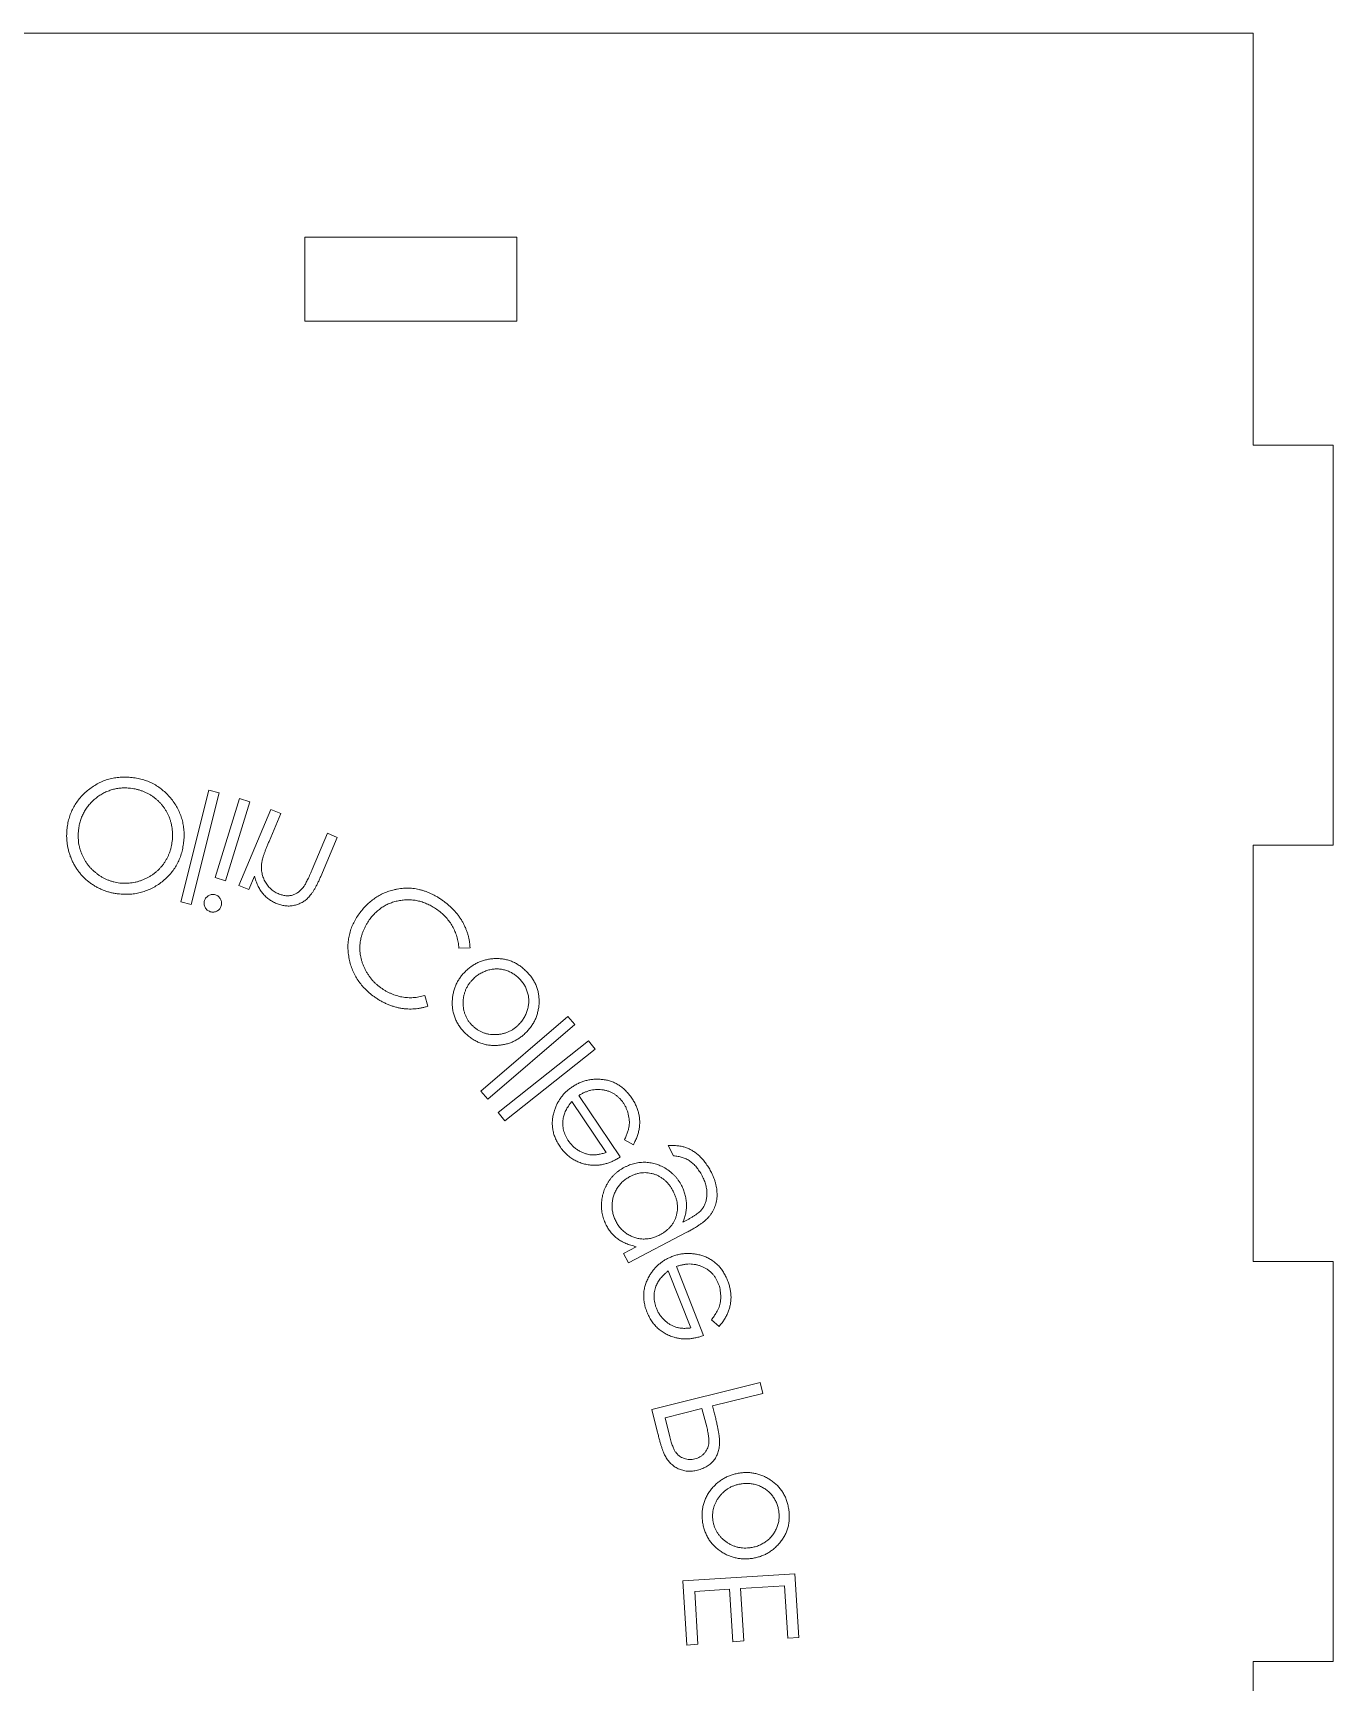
# Model space of a CAD drawing. Header units: inches. Extents: x 0 to 26.9, y 0 to 19.8.
# Drawn here: x 15.772 to 17.365, y 17.668 to 19.69 of the extents above; entities that cross this region are included whole.
import ezdxf

# ---------------------------------------------------------------- set-up
doc = ezdxf.new("R2010")
doc.units = ezdxf.units.IN
doc.header["$MEASUREMENT"] = 0

msp = doc.modelspace()

# ---------------------------------------------------------------- linework, layer by layer
at = {"color": 7, "linetype": 'Continuous', "lineweight": 15}
for p, q in [((14.2772, 19.6896), (17.2672, 19.6896)), ((17.2672, 19.1846), (17.2672, 19.6896)), ((16.3652, 19.4396), (16.1052, 19.4396)), ((16.1052, 19.4396), (16.1052, 19.3366)), ((16.3652, 19.3366), (16.3652, 19.4396)), ((16.1052, 19.3366), (16.3652, 19.3366)), ((17.3652, 19.1846), (17.2672, 19.1846)), ((17.3652, 18.6946), (17.3652, 19.1846)), ((17.2672, 18.6946), (17.3652, 18.6946)), ((17.2672, 18.1846), (17.2672, 18.6946)), ((15.9955, 18.655), (16.008, 18.6511)), ((16.5732, 18.2353), (16.5686, 18.2328)), ((17.3652, 18.1846), (17.2672, 18.1846)), ((17.3652, 17.6946), (17.3652, 18.1846)), ((17.2672, 17.6946), (17.3652, 17.6946)), ((17.2672, 17.1846), (17.2672, 17.6946))]:
    msp.add_line(p, q, dxfattribs=at)
at = {"color": 1, "linetype": 'Continuous', "lineweight": 15}
for p, q in [((15.9878, 18.7619), (15.9532, 18.6252)), ((15.9659, 18.622), (16.0005, 18.7586)), ((16.0005, 18.7586), (15.9878, 18.7619)), ((16.0253, 18.7517), (15.9955, 18.655)), ((16.008, 18.6511), (16.0378, 18.7478)), ((16.0637, 18.7383), (16.0246, 18.6453)), ((16.0378, 18.7478), (16.0253, 18.7517)), ((16.0757, 18.7333), (16.0637, 18.7383)), ((16.0614, 18.6992), (16.0757, 18.7333)), ((16.133, 18.7092), (16.1143, 18.6648)), ((16.1247, 18.6563), (16.1449, 18.7042)), ((16.1449, 18.7042), (16.133, 18.7092)), ((16.0366, 18.6403), (16.0436, 18.6569)), ((16.0246, 18.6453), (16.0366, 18.6403)), ((15.9532, 18.6252), (15.9659, 18.622)), ((16.2941, 18.5686), (16.3077, 18.5689)), ((16.2561, 18.4974), (16.2522, 18.5105)), ((16.4277, 18.4849), (16.321, 18.3933)), ((16.3295, 18.3834), (16.4363, 18.475)), ((16.4363, 18.475), (16.4277, 18.4849)), ((16.4527, 18.4551), (16.3421, 18.3672)), ((16.4609, 18.4449), (16.4527, 18.4551)), ((16.3503, 18.3569), (16.4609, 18.4449)), ((16.321, 18.3933), (16.3295, 18.3834)), ((16.4324, 18.3805), (16.4745, 18.3183)), ((16.4918, 18.3128), (16.441, 18.3879)), ((16.3421, 18.3672), (16.3503, 18.3569)), ((16.497, 18.3336), (16.5079, 18.3277)), ((16.5504, 18.3266), (16.557, 18.314)), ((16.5017, 18.183), (16.5735, 18.2206)), ((16.5113, 18.2028), (16.4956, 18.1946)), ((16.4956, 18.1946), (16.5017, 18.183)), ((16.5507, 18.1732), (16.5783, 18.1033)), ((16.5939, 18.0942), (16.5606, 18.1785)), ((16.6035, 18.1133), (16.6129, 18.1052)), ((16.6634, 18.0364), (16.5305, 18.0033)), ((16.6667, 18.0231), (16.6634, 18.0364)), ((16.6049, 18.0077), (16.6667, 18.0231)), ((16.5305, 18.0033), (16.5371, 17.9768)), ((16.5467, 17.9933), (16.5919, 18.0045)), ((16.5525, 17.9697), (16.5467, 17.9933)), ((16.5919, 18.0045), (16.5978, 17.9821)), ((16.6073, 17.9982), (16.6049, 18.0077)), ((16.7056, 17.8019), (16.5686, 17.7934)), ((16.5686, 17.7934), (16.5735, 17.7148)), ((16.6392, 17.784), (16.693, 17.7874)), ((16.693, 17.7874), (16.697, 17.7231)), ((16.7105, 17.724), (16.7056, 17.8019)), ((16.583, 17.7805), (16.6258, 17.7832)), ((16.587, 17.7157), (16.583, 17.7805)), ((16.6258, 17.7832), (16.6298, 17.7189)), ((16.6433, 17.7198), (16.6392, 17.784)), ((16.5735, 17.7148), (16.587, 17.7157)), ((16.6298, 17.7189), (16.6433, 17.7198)), ((16.697, 17.7231), (16.7105, 17.724))]:
    msp.add_line(p, q, dxfattribs=at)
for points, knots in [([(15.8937, 18.7776), (15.8912, 18.7778), (15.8863, 18.7782), (15.8791, 18.778), (15.872, 18.7772), (15.8652, 18.7757), (15.8586, 18.7734), (15.8523, 18.7706), (15.8462, 18.7669), (15.8403, 18.7627), (15.8349, 18.758), (15.83, 18.7529), (15.8257, 18.7474), (15.8221, 18.7416), (15.8191, 18.7355), (15.8167, 18.729), (15.8149, 18.7221), (15.8143, 18.7174), (15.8139, 18.715)], [0, 0, 0, 0, 0.066102, 0.129866, 0.192529, 0.254009, 0.315165, 0.376601, 0.439404, 0.503686, 0.567914, 0.630199, 0.691145, 0.751705, 0.812033, 0.873157, 0.935789, 1, 1, 1, 1]), ([(15.828, 18.7134), (15.8283, 18.7153), (15.8288, 18.7192), (15.8303, 18.7248), (15.8322, 18.7302), (15.8347, 18.7352), (15.8376, 18.74), (15.8411, 18.7444), (15.845, 18.7486), (15.8494, 18.7524), (15.8541, 18.7558), (15.859, 18.7587), (15.8641, 18.761), (15.8693, 18.7628), (15.8747, 18.7641), (15.8802, 18.7648), (15.8859, 18.7649), (15.8898, 18.7646), (15.8917, 18.7644)], [0, 0, 0, 0, 0.065791, 0.129323, 0.191472, 0.252873, 0.31399, 0.375576, 0.438372, 0.502733, 0.567106, 0.629438, 0.690946, 0.751402, 0.81215, 0.873286, 0.935707, 1, 1, 1, 1]), ([(15.8917, 18.7644), (15.893, 18.7643), (15.8956, 18.7639), (15.8994, 18.7631), (15.9031, 18.7621), (15.9067, 18.7608), (15.9102, 18.7594), (15.9136, 18.7576), (15.9169, 18.7557), (15.9201, 18.7535), (15.9231, 18.7511), (15.9259, 18.7486), (15.9286, 18.7459), (15.931, 18.743), (15.9332, 18.74), (15.9353, 18.7369), (15.9371, 18.7336), (15.9387, 18.7301), (15.94, 18.7266), (15.9412, 18.7229), (15.9421, 18.7192), (15.9427, 18.7154), (15.9431, 18.7116), (15.9433, 18.7077), (15.9432, 18.7037), (15.9429, 18.7011), (15.9428, 18.6997)], [0, 0, 0, 0, 0.042786, 0.085123, 0.126595, 0.168008, 0.209471, 0.250978, 0.292567, 0.334604, 0.376376, 0.417902, 0.458546, 0.499078, 0.539752, 0.580516, 0.621357, 0.662857, 0.704409, 0.745861, 0.787351, 0.828668, 0.870539, 0.913146, 0.956011, 1, 1, 1, 1]), ([(15.9568, 18.6981), (15.957, 18.7006), (15.9575, 18.7054), (15.9573, 18.7126), (15.9564, 18.7196), (15.9549, 18.7263), (15.9527, 18.7329), (15.9497, 18.7392), (15.9462, 18.7453), (15.9419, 18.7511), (15.9372, 18.7566), (15.932, 18.7615), (15.9265, 18.7657), (15.9207, 18.7694), (15.9144, 18.7724), (15.9078, 18.7747), (15.9009, 18.7766), (15.8961, 18.7772), (15.8937, 18.7776)], [0, 0, 0, 0, 0.065264, 0.128305, 0.190124, 0.251198, 0.311948, 0.373268, 0.435833, 0.500063, 0.564415, 0.626839, 0.688158, 0.74888, 0.809797, 0.871579, 0.934872, 1, 1, 1, 1]), ([(15.8139, 18.715), (15.8138, 18.7134), (15.8135, 18.7101), (15.8134, 18.7053), (15.8136, 18.7006), (15.8141, 18.6959), (15.815, 18.6912), (15.8161, 18.6866), (15.8175, 18.6821), (15.8192, 18.6776), (15.8212, 18.6733), (15.8235, 18.6692), (15.826, 18.6652), (15.8287, 18.6615), (15.8317, 18.6579), (15.8349, 18.6546), (15.8384, 18.6515), (15.8421, 18.6485), (15.846, 18.6459), (15.8499, 18.6434), (15.8541, 18.6414), (15.8583, 18.6395), (15.8627, 18.638), (15.8671, 18.6367), (15.8717, 18.6357), (15.8748, 18.6353), (15.8764, 18.6351)], [0, 0, 0, 0, 0.043261, 0.085786, 0.127876, 0.169822, 0.211596, 0.253512, 0.295525, 0.338014, 0.380405, 0.422189, 0.463547, 0.504479, 0.545543, 0.586539, 0.627946, 0.669758, 0.711384, 0.752864, 0.793759, 0.834603, 0.875492, 0.916407, 0.958013, 1, 1, 1, 1]), ([(15.8785, 18.6483), (15.8773, 18.6485), (15.8748, 18.6488), (15.8712, 18.6496), (15.8676, 18.6507), (15.8641, 18.6519), (15.8607, 18.6534), (15.8573, 18.6551), (15.8541, 18.6571), (15.8509, 18.6594), (15.8479, 18.6618), (15.845, 18.6643), (15.8424, 18.667), (15.84, 18.6699), (15.8377, 18.6729), (15.8357, 18.6761), (15.8339, 18.6794), (15.8323, 18.6829), (15.8309, 18.6865), (15.8297, 18.6901), (15.8288, 18.6938), (15.8281, 18.6976), (15.8277, 18.7014), (15.8276, 18.7054), (15.8277, 18.7093), (15.8279, 18.712), (15.828, 18.7134)], [0, 0, 0, 0, 0.041133, 0.081834, 0.122302, 0.162985, 0.203542, 0.244634, 0.286293, 0.328615, 0.371088, 0.41293, 0.454155, 0.495275, 0.536114, 0.577256, 0.618463, 0.660133, 0.702023, 0.743643, 0.785436, 0.827317, 0.869358, 0.912138, 0.955534, 1, 1, 1, 1]), ([(15.8764, 18.6351), (15.8789, 18.6349), (15.8839, 18.6344), (15.8913, 18.6346), (15.8984, 18.6354), (15.9053, 18.6369), (15.9119, 18.6391), (15.9184, 18.642), (15.9245, 18.6456), (15.9304, 18.6498), (15.9358, 18.6545), (15.9407, 18.6596), (15.945, 18.6651), (15.9486, 18.671), (15.9516, 18.6772), (15.954, 18.6839), (15.9558, 18.6909), (15.9565, 18.6957), (15.9568, 18.6981)], [0, 0, 0, 0, 0.066621, 0.131023, 0.193647, 0.255153, 0.316302, 0.377689, 0.43986, 0.503302, 0.566872, 0.628519, 0.689382, 0.749701, 0.810299, 0.871788, 0.934982, 1, 1, 1, 1]), ([(15.9428, 18.6997), (15.9426, 18.6984), (15.9423, 18.6958), (15.9415, 18.6919), (15.9405, 18.6882), (15.9392, 18.6846), (15.9377, 18.6811), (15.9361, 18.6777), (15.9341, 18.6745), (15.932, 18.6713), (15.9296, 18.6684), (15.9272, 18.6656), (15.9245, 18.663), (15.9216, 18.6606), (15.9186, 18.6584), (15.9154, 18.6564), (15.912, 18.6545), (15.9084, 18.6528), (15.9048, 18.6514), (15.9011, 18.6502), (15.8974, 18.6492), (15.8937, 18.6486), (15.8899, 18.6481), (15.8861, 18.6479), (15.8823, 18.648), (15.8798, 18.6482), (15.8785, 18.6483)], [0, 0, 0, 0, 0.043856, 0.086668, 0.128906, 0.170748, 0.212078, 0.253019, 0.294198, 0.335339, 0.376459, 0.417213, 0.457928, 0.49862, 0.539651, 0.581214, 0.623068, 0.666002, 0.708895, 0.751336, 0.792992, 0.834312, 0.875594, 0.916709, 0.958267, 1, 1, 1, 1]), ([(16.0525, 18.6731), (16.0526, 18.6738), (16.0528, 18.6754), (16.0535, 18.6778), (16.0543, 18.6805), (16.0553, 18.6836), (16.0565, 18.687), (16.058, 18.6908), (16.0596, 18.6949), (16.0608, 18.6977), (16.0614, 18.6992)], [0, 0, 0, 0, 0.076915, 0.167209, 0.27075, 0.389393, 0.520998, 0.666546, 0.825595, 1, 1, 1, 1]), ([(16.0436, 18.6569), (16.0442, 18.6549), (16.0453, 18.651), (16.0475, 18.6454), (16.0502, 18.6404), (16.0534, 18.6359), (16.057, 18.6319), (16.0611, 18.6285), (16.0655, 18.6255), (16.0688, 18.624), (16.0705, 18.6232)], [0, 0, 0, 0, 0.140639, 0.273097, 0.399953, 0.521779, 0.640843, 0.759117, 0.877744, 1, 1, 1, 1]), ([(16.0727, 18.6353), (16.0718, 18.6357), (16.0701, 18.6364), (16.0676, 18.6379), (16.0653, 18.6395), (16.0632, 18.6414), (16.0612, 18.6434), (16.0594, 18.6456), (16.0577, 18.648), (16.0562, 18.6506), (16.055, 18.6533), (16.0539, 18.656), (16.0531, 18.6588), (16.0525, 18.6616), (16.0521, 18.6645), (16.052, 18.6673), (16.0521, 18.6702), (16.0523, 18.6722), (16.0525, 18.6731)], [0, 0, 0, 0, 0.063142, 0.124609, 0.185901, 0.246481, 0.307423, 0.369194, 0.431768, 0.49654, 0.561727, 0.625426, 0.6877, 0.749699, 0.811594, 0.873811, 0.936357, 1, 1, 1, 1]), ([(16.1143, 18.6648), (16.1138, 18.6635), (16.1127, 18.6611), (16.1112, 18.6576), (16.1098, 18.6545), (16.1084, 18.6517), (16.1072, 18.6493), (16.106, 18.6472), (16.105, 18.6454), (16.1043, 18.6444), (16.1039, 18.644)], [0, 0, 0, 0, 0.179231, 0.342196, 0.489356, 0.622539, 0.739607, 0.840999, 0.92763, 1, 1, 1, 1]), ([(16.0705, 18.6232), (16.0722, 18.6226), (16.0756, 18.6213), (16.0808, 18.6203), (16.0861, 18.62), (16.0912, 18.6206), (16.0962, 18.6219), (16.1009, 18.6239), (16.1053, 18.6266), (16.1086, 18.6294), (16.1111, 18.6321), (16.1131, 18.6345), (16.115, 18.6373), (16.1169, 18.6404), (16.1189, 18.6439), (16.1209, 18.6477), (16.1228, 18.6519), (16.1241, 18.6548), (16.1247, 18.6563)], [0, 0, 0, 0, 0.07603, 0.149198, 0.220666, 0.292344, 0.363359, 0.433365, 0.50328, 0.57514, 0.61367, 0.655891, 0.702091, 0.753034, 0.80791, 0.867336, 0.931268, 1, 1, 1, 1]), ([(16.1039, 18.644), (16.1034, 18.6433), (16.1025, 18.642), (16.1009, 18.6402), (16.0992, 18.6386), (16.0975, 18.6372), (16.0957, 18.6359), (16.0939, 18.6349), (16.092, 18.6341), (16.0901, 18.6334), (16.0881, 18.633), (16.086, 18.6327), (16.0839, 18.6326), (16.0818, 18.6328), (16.0796, 18.6331), (16.0773, 18.6337), (16.075, 18.6343), (16.0735, 18.6349), (16.0727, 18.6353)], [0, 0, 0, 0, 0.070655, 0.138414, 0.202904, 0.265301, 0.325852, 0.384662, 0.442682, 0.499673, 0.557244, 0.614899, 0.673751, 0.734276, 0.79629, 0.861603, 0.929072, 1, 1, 1, 1]), ([(16.2147, 18.6401), (16.2126, 18.6396), (16.2084, 18.6384), (16.2022, 18.6361), (16.1964, 18.6332), (16.1909, 18.6297), (16.1857, 18.6257), (16.1807, 18.6212), (16.1761, 18.6162), (16.1733, 18.6125), (16.1718, 18.6106)], [0, 0, 0, 0, 0.124564, 0.247079, 0.369111, 0.490735, 0.614056, 0.738948, 0.867537, 1, 1, 1, 1]), ([(16.275, 18.6263), (16.2738, 18.6272), (16.2714, 18.6289), (16.2677, 18.6312), (16.264, 18.6333), (16.2603, 18.6351), (16.2566, 18.6368), (16.2529, 18.6382), (16.2491, 18.6394), (16.2453, 18.6404), (16.2416, 18.6412), (16.2378, 18.6417), (16.2339, 18.642), (16.2301, 18.6421), (16.2263, 18.6419), (16.2224, 18.6415), (16.2186, 18.641), (16.216, 18.6404), (16.2147, 18.6401)], [0, 0, 0, 0, 0.06969, 0.13747, 0.203809, 0.269148, 0.332727, 0.395038, 0.456529, 0.517368, 0.577513, 0.63757, 0.697158, 0.756846, 0.816692, 0.877342, 0.938248, 1, 1, 1, 1]), ([(15.9824, 18.6267), (15.9822, 18.626), (15.9818, 18.6246), (15.9818, 18.6225), (15.9823, 18.6204), (15.9831, 18.6184), (15.9842, 18.6166), (15.9857, 18.6151), (15.9874, 18.614), (15.9887, 18.6135), (15.9894, 18.6132)], [0, 0, 0, 0, 0.1277978, 0.2504944, 0.3744643, 0.5035267, 0.6313244, 0.7534289, 0.874684, 1, 1, 1, 1]), ([(15.9957, 18.6338), (15.995, 18.634), (15.9937, 18.6343), (15.9916, 18.6343), (15.9895, 18.6339), (15.9876, 18.633), (15.9858, 18.6319), (15.9843, 18.6304), (15.9831, 18.6287), (15.9826, 18.6274), (15.9824, 18.6267)], [0, 0, 0, 0, 0.1262243, 0.2471888, 0.3705699, 0.4993225, 0.627696, 0.7503504, 0.8737864, 1, 1, 1, 1]), ([(15.9894, 18.6132), (15.9901, 18.6131), (15.9915, 18.6127), (15.9936, 18.6127), (15.9957, 18.6131), (15.9976, 18.6139), (15.9995, 18.6151), (16.001, 18.6166), (16.0021, 18.6184), (16.0026, 18.6197), (16.0029, 18.6204)], [0, 0, 0, 0, 0.127135, 0.249195, 0.371364, 0.499757, 0.628399, 0.751153, 0.873409, 1, 1, 1, 1]), ([(16.0029, 18.6204), (16.003, 18.6211), (16.0034, 18.6224), (16.0034, 18.6245), (16.003, 18.6266), (16.0021, 18.6285), (16.0009, 18.6303), (15.9995, 18.6319), (15.9977, 18.6331), (15.9964, 18.6335), (15.9957, 18.6338)], [0, 0, 0, 0, 0.126178, 0.247859, 0.370581, 0.497268, 0.626468, 0.750071, 0.872859, 1, 1, 1, 1]), ([(16.1843, 18.6031), (16.1856, 18.6047), (16.188, 18.608), (16.1922, 18.6123), (16.1966, 18.6161), (16.2013, 18.6194), (16.2063, 18.6221), (16.2115, 18.6243), (16.2171, 18.626), (16.2229, 18.6271), (16.2288, 18.6278), (16.2347, 18.6278), (16.2405, 18.6272), (16.2462, 18.626), (16.2518, 18.6242), (16.2574, 18.6218), (16.2629, 18.6189), (16.2663, 18.6165), (16.2681, 18.6152)], [0, 0, 0, 0, 0.065282, 0.128041, 0.189247, 0.249423, 0.309319, 0.369583, 0.430558, 0.49318, 0.556229, 0.618025, 0.67912, 0.740549, 0.802801, 0.866237, 0.931853, 1, 1, 1, 1]), ([(16.3077, 18.5689), (16.3077, 18.5703), (16.3075, 18.573), (16.3069, 18.5771), (16.3062, 18.5812), (16.3052, 18.5851), (16.3039, 18.589), (16.3024, 18.5929), (16.3007, 18.5967), (16.2988, 18.6004), (16.2966, 18.604), (16.2942, 18.6076), (16.2915, 18.611), (16.2887, 18.6143), (16.2856, 18.6175), (16.2823, 18.6206), (16.2788, 18.6235), (16.2763, 18.6254), (16.275, 18.6263)], [0, 0, 0, 0, 0.060723, 0.120658, 0.180469, 0.240302, 0.299971, 0.360109, 0.420885, 0.482592, 0.544513, 0.606925, 0.67017, 0.733808, 0.798185, 0.86421, 0.931562, 1, 1, 1, 1]), ([(16.1718, 18.6106), (16.1704, 18.6086), (16.1677, 18.6046), (16.1643, 18.5982), (16.1617, 18.5917), (16.1597, 18.585), (16.1585, 18.5782), (16.158, 18.5712), (16.1583, 18.5641), (16.1592, 18.5569), (16.1608, 18.5499), (16.163, 18.543), (16.1659, 18.5365), (16.1695, 18.5304), (16.1737, 18.5245), (16.1786, 18.519), (16.1841, 18.5138), (16.1882, 18.5107), (16.1903, 18.5091)], [0, 0, 0, 0, 0.0644979, 0.1265443, 0.1874052, 0.2473752, 0.3071157, 0.3676093, 0.4288842, 0.4921555, 0.5555008, 0.61758, 0.6792321, 0.7406713, 0.8029847, 0.8665594, 0.9321924, 1, 1, 1, 1]), ([(16.1984, 18.5201), (16.1973, 18.5209), (16.1951, 18.5225), (16.1921, 18.5251), (16.1892, 18.5279), (16.1866, 18.5309), (16.1842, 18.534), (16.182, 18.5373), (16.18, 18.5407), (16.1782, 18.5443), (16.1766, 18.5479), (16.1754, 18.5516), (16.1743, 18.5553), (16.1735, 18.5591), (16.173, 18.5628), (16.1727, 18.5666), (16.1727, 18.5704), (16.173, 18.5742), (16.1735, 18.578), (16.1743, 18.5818), (16.1753, 18.5855), (16.1766, 18.5892), (16.1782, 18.5927), (16.1799, 18.5963), (16.182, 18.5997), (16.1836, 18.602), (16.1843, 18.6031)], [0, 0, 0, 0, 0.043339, 0.086256, 0.12842, 0.170534, 0.21234, 0.254097, 0.296437, 0.338888, 0.381328, 0.423039, 0.463903, 0.504414, 0.544739, 0.585058, 0.625646, 0.666225, 0.707076, 0.74788, 0.788528, 0.82977, 0.871162, 0.913322, 0.956234, 1, 1, 1, 1]), ([(16.2681, 18.6152), (16.27, 18.6138), (16.2737, 18.611), (16.2786, 18.6061), (16.2828, 18.6008), (16.2865, 18.5952), (16.2894, 18.5891), (16.2917, 18.5826), (16.2933, 18.5758), (16.2938, 18.571), (16.2941, 18.5686)], [0, 0, 0, 0, 0.12872, 0.253063, 0.374921, 0.4956, 0.61711, 0.740653, 0.867693, 1, 1, 1, 1]), ([(16.3765, 18.5403), (16.3751, 18.5417), (16.3724, 18.5442), (16.368, 18.5475), (16.3634, 18.5503), (16.3587, 18.5525), (16.3538, 18.5541), (16.3487, 18.5552), (16.3435, 18.5558), (16.3382, 18.5558), (16.333, 18.5554), (16.3279, 18.5545), (16.323, 18.5531), (16.3183, 18.5514), (16.3138, 18.5491), (16.3095, 18.5464), (16.3054, 18.5433), (16.303, 18.5409), (16.3017, 18.5397)], [0, 0, 0, 0, 0.068381, 0.133988, 0.197631, 0.259805, 0.321366, 0.383265, 0.445667, 0.509561, 0.573256, 0.635288, 0.696139, 0.75592, 0.815873, 0.876156, 0.937191, 1, 1, 1, 1]), ([(16.3017, 18.5397), (16.3005, 18.5385), (16.2982, 18.536), (16.2951, 18.5319), (16.2925, 18.5277), (16.2903, 18.5233), (16.2886, 18.5187), (16.2873, 18.5139), (16.2863, 18.509), (16.2861, 18.5056), (16.286, 18.5039)], [0, 0, 0, 0, 0.129311, 0.255555, 0.379335, 0.501179, 0.623744, 0.74662, 0.871736, 1, 1, 1, 1]), ([(16.3114, 18.5306), (16.3127, 18.5318), (16.3153, 18.5343), (16.3197, 18.5373), (16.3244, 18.5397), (16.3295, 18.5415), (16.3347, 18.5427), (16.3399, 18.5432), (16.345, 18.5429), (16.3501, 18.5419), (16.3549, 18.5403), (16.3596, 18.538), (16.3639, 18.5351), (16.3665, 18.5327), (16.3678, 18.5315)], [0, 0, 0, 0, 0.086184, 0.170435, 0.254656, 0.33989, 0.424604, 0.506922, 0.588333, 0.66995, 0.751863, 0.83314, 0.915459, 1, 1, 1, 1]), ([(16.3768, 18.4656), (16.378, 18.4669), (16.3804, 18.4694), (16.3834, 18.4735), (16.386, 18.4778), (16.3883, 18.4823), (16.39, 18.4871), (16.3912, 18.492), (16.3921, 18.4971), (16.3925, 18.5024), (16.3923, 18.5077), (16.3917, 18.5129), (16.3905, 18.5179), (16.3888, 18.5228), (16.3865, 18.5275), (16.3837, 18.532), (16.3804, 18.5363), (16.3778, 18.539), (16.3765, 18.5403)], [0, 0, 0, 0, 0.062847, 0.124033, 0.18435, 0.244229, 0.304119, 0.364984, 0.427263, 0.491142, 0.555105, 0.617762, 0.679518, 0.741142, 0.803268, 0.866583, 0.931938, 1, 1, 1, 1]), ([(16.2522, 18.5105), (16.251, 18.5102), (16.2487, 18.5095), (16.2452, 18.5088), (16.2417, 18.5082), (16.2382, 18.5079), (16.2347, 18.5078), (16.2312, 18.5079), (16.2278, 18.5082), (16.2243, 18.5087), (16.2209, 18.5094), (16.2175, 18.5104), (16.2142, 18.5115), (16.2109, 18.5128), (16.2077, 18.5143), (16.2045, 18.516), (16.2014, 18.5179), (16.1994, 18.5193), (16.1984, 18.5201)], [0, 0, 0, 0, 0.064308, 0.12789, 0.190089, 0.252016, 0.313269, 0.374342, 0.435768, 0.49688, 0.558347, 0.619713, 0.68118, 0.743631, 0.806228, 0.869865, 0.934058, 1, 1, 1, 1]), ([(16.3107, 18.4736), (16.3097, 18.4745), (16.3079, 18.4764), (16.3056, 18.4796), (16.3036, 18.4828), (16.302, 18.4863), (16.3007, 18.4899), (16.2998, 18.4937), (16.2993, 18.4976), (16.2992, 18.5017), (16.2994, 18.5058), (16.3, 18.5098), (16.301, 18.5136), (16.3023, 18.5173), (16.304, 18.5209), (16.3061, 18.5243), (16.3085, 18.5275), (16.3104, 18.5295), (16.3114, 18.5306)], [0, 0, 0, 0, 0.062971, 0.124072, 0.184614, 0.244305, 0.30439, 0.365508, 0.427782, 0.492728, 0.557807, 0.620997, 0.68326, 0.745181, 0.807157, 0.870027, 0.93401, 1, 1, 1, 1]), ([(16.3678, 18.5315), (16.369, 18.5302), (16.3714, 18.5277), (16.3744, 18.5234), (16.3767, 18.5188), (16.3784, 18.5139), (16.3795, 18.5089), (16.3798, 18.5038), (16.3794, 18.4986), (16.3783, 18.4934), (16.3766, 18.4883), (16.3742, 18.4835), (16.3712, 18.4791), (16.3688, 18.4764), (16.3676, 18.4751)], [0, 0, 0, 0, 0.084377, 0.166365, 0.247891, 0.329842, 0.41168, 0.492598, 0.575036, 0.659746, 0.745195, 0.829277, 0.91384, 1, 1, 1, 1]), ([(16.1903, 18.5091), (16.1916, 18.5082), (16.1941, 18.5064), (16.1981, 18.504), (16.2021, 18.5018), (16.2062, 18.4999), (16.2103, 18.4983), (16.2145, 18.4969), (16.2187, 18.4958), (16.2229, 18.4949), (16.2272, 18.4943), (16.2314, 18.494), (16.2356, 18.4939), (16.2398, 18.4941), (16.2439, 18.4945), (16.248, 18.4952), (16.2521, 18.4961), (16.2548, 18.497), (16.2561, 18.4974)], [0, 0, 0, 0, 0.068267, 0.135296, 0.200716, 0.265287, 0.329216, 0.392163, 0.454359, 0.516584, 0.578176, 0.639359, 0.699616, 0.759422, 0.819217, 0.879055, 0.939243, 1, 1, 1, 1]), ([(16.286, 18.5039), (16.286, 18.502), (16.2859, 18.4983), (16.2865, 18.4929), (16.2876, 18.4876), (16.2894, 18.4826), (16.2916, 18.4777), (16.2944, 18.4731), (16.2978, 18.4686), (16.3004, 18.4659), (16.3017, 18.4645)], [0, 0, 0, 0, 0.128687, 0.253413, 0.375636, 0.496321, 0.618331, 0.741878, 0.868672, 1, 1, 1, 1]), ([(16.3676, 18.4751), (16.3666, 18.4741), (16.3646, 18.4722), (16.3614, 18.4697), (16.358, 18.4676), (16.3545, 18.4659), (16.3508, 18.4645), (16.347, 18.4635), (16.343, 18.4628), (16.3389, 18.4626), (16.3348, 18.4627), (16.3309, 18.4631), (16.3271, 18.4639), (16.3235, 18.4651), (16.32, 18.4667), (16.3167, 18.4686), (16.3135, 18.4709), (16.3116, 18.4727), (16.3107, 18.4736)], [0, 0, 0, 0, 0.066413, 0.130284, 0.19291, 0.255165, 0.316853, 0.379388, 0.442877, 0.507954, 0.573012, 0.635516, 0.69647, 0.756488, 0.816212, 0.876293, 0.937635, 1, 1, 1, 1]), ([(16.3017, 18.4645), (16.3031, 18.4632), (16.3059, 18.4607), (16.3103, 18.4574), (16.315, 18.4546), (16.3199, 18.4524), (16.3249, 18.4508), (16.3302, 18.4497), (16.3356, 18.4492), (16.3393, 18.4493), (16.3412, 18.4494)], [0, 0, 0, 0, 0.13127, 0.257777, 0.381348, 0.503137, 0.624071, 0.746656, 0.871464, 1, 1, 1, 1]), ([(16.3412, 18.4494), (16.3429, 18.4495), (16.3463, 18.4498), (16.3512, 18.4508), (16.356, 18.4521), (16.3605, 18.454), (16.3649, 18.4562), (16.3691, 18.4589), (16.3731, 18.462), (16.3756, 18.4644), (16.3768, 18.4656)], [0, 0, 0, 0, 0.12784, 0.252908, 0.375665, 0.498148, 0.620075, 0.744063, 0.870328, 1, 1, 1, 1]), ([(16.4329, 18.3985), (16.4316, 18.3976), (16.429, 18.3958), (16.4255, 18.3928), (16.4223, 18.3895), (16.4194, 18.386), (16.4169, 18.3822), (16.4146, 18.3783), (16.4126, 18.3741), (16.4116, 18.3711), (16.4111, 18.3696)], [0, 0, 0, 0, 0.128441, 0.254042, 0.377262, 0.500654, 0.62347, 0.746643, 0.871887, 1, 1, 1, 1]), ([(16.506, 18.3847), (16.5048, 18.3863), (16.5025, 18.3895), (16.4987, 18.3937), (16.4947, 18.3975), (16.4904, 18.4006), (16.4859, 18.4032), (16.4811, 18.4053), (16.4761, 18.4067), (16.471, 18.4076), (16.4658, 18.408), (16.4606, 18.408), (16.4557, 18.4075), (16.4508, 18.4066), (16.4461, 18.4052), (16.4415, 18.4034), (16.4371, 18.4013), (16.4343, 18.3995), (16.4329, 18.3985)], [0, 0, 0, 0, 0.07208, 0.140613, 0.206224, 0.269941, 0.332237, 0.393955, 0.45594, 0.519371, 0.582315, 0.643604, 0.703687, 0.762581, 0.821434, 0.880101, 0.939298, 1, 1, 1, 1]), ([(16.441, 18.3879), (16.4422, 18.3887), (16.4446, 18.3902), (16.4484, 18.392), (16.4521, 18.3934), (16.4559, 18.3945), (16.4597, 18.3951), (16.4635, 18.3954), (16.4673, 18.3953), (16.4712, 18.3949), (16.4749, 18.3941), (16.4785, 18.3929), (16.4818, 18.3914), (16.485, 18.3896), (16.488, 18.3874), (16.4907, 18.3849), (16.4933, 18.3821), (16.4948, 18.38), (16.4955, 18.3789)], [0, 0, 0, 0, 0.0699729, 0.1371977, 0.2018636, 0.2657459, 0.3279008, 0.3898034, 0.4514591, 0.514478, 0.5771473, 0.6377262, 0.6968976, 0.7561299, 0.8153419, 0.8751625, 0.9364658, 1, 1, 1, 1]), ([(16.4217, 18.3591), (16.4219, 18.36), (16.4222, 18.3617), (16.4229, 18.3644), (16.4238, 18.367), (16.4251, 18.3697), (16.4265, 18.3724), (16.4283, 18.3751), (16.4302, 18.3779), (16.4316, 18.3796), (16.4324, 18.3805)], [0, 0, 0, 0, 0.109085, 0.221257, 0.337368, 0.458074, 0.584066, 0.717039, 0.854987, 1, 1, 1, 1]), ([(16.4955, 18.3789), (16.4962, 18.3778), (16.4976, 18.3757), (16.4993, 18.3723), (16.5007, 18.3687), (16.5017, 18.365), (16.5025, 18.3613), (16.503, 18.3577), (16.503, 18.3542), (16.5028, 18.3507), (16.5021, 18.347), (16.5008, 18.3429), (16.4992, 18.3383), (16.4977, 18.3352), (16.497, 18.3336)], [0, 0, 0, 0, 0.079944, 0.15922, 0.239198, 0.319735, 0.399244, 0.474877, 0.548267, 0.619597, 0.696065, 0.784165, 0.885722, 1, 1, 1, 1]), ([(16.5079, 18.3277), (16.5088, 18.3294), (16.5105, 18.3327), (16.5125, 18.3378), (16.5141, 18.3427), (16.5151, 18.3475), (16.5156, 18.3523), (16.5157, 18.357), (16.5153, 18.3616), (16.5144, 18.3663), (16.5131, 18.3709), (16.5112, 18.3755), (16.5089, 18.3802), (16.507, 18.3832), (16.506, 18.3847)], [0, 0, 0, 0, 0.095505, 0.185624, 0.27053, 0.351379, 0.429861, 0.507764, 0.585095, 0.663018, 0.742258, 0.824441, 0.910335, 1, 1, 1, 1]), ([(16.4111, 18.3696), (16.4106, 18.3677), (16.4095, 18.364), (16.4086, 18.3583), (16.4084, 18.3527), (16.4089, 18.3471), (16.4101, 18.3417), (16.4119, 18.3363), (16.4144, 18.3309), (16.4166, 18.3276), (16.4177, 18.3259)], [0, 0, 0, 0, 0.128907, 0.253497, 0.374931, 0.495562, 0.616358, 0.7399, 0.866997, 1, 1, 1, 1]), ([(16.4281, 18.3327), (16.4275, 18.3337), (16.4262, 18.3357), (16.4245, 18.3389), (16.4233, 18.3421), (16.4223, 18.3454), (16.4216, 18.3487), (16.4214, 18.3521), (16.4213, 18.3556), (16.4216, 18.3579), (16.4217, 18.3591)], [0, 0, 0, 0, 0.130493, 0.258377, 0.382526, 0.504713, 0.627381, 0.749772, 0.873874, 1, 1, 1, 1]), ([(16.4177, 18.3259), (16.4189, 18.3241), (16.4213, 18.3208), (16.4255, 18.3164), (16.4299, 18.3125), (16.4347, 18.3093), (16.4398, 18.3067), (16.4452, 18.3047), (16.451, 18.3033), (16.4549, 18.3029), (16.457, 18.3027)], [0, 0, 0, 0, 0.133296, 0.26041, 0.38386, 0.504939, 0.625068, 0.746487, 0.870927, 1, 1, 1, 1]), ([(16.4745, 18.3183), (16.4729, 18.3178), (16.4697, 18.3167), (16.4651, 18.3157), (16.4607, 18.3152), (16.4565, 18.3152), (16.4525, 18.3158), (16.4486, 18.3169), (16.4446, 18.3185), (16.4408, 18.3205), (16.4371, 18.323), (16.4338, 18.3259), (16.4307, 18.3291), (16.429, 18.3314), (16.4281, 18.3327)], [0, 0, 0, 0, 0.097116, 0.187195, 0.27039, 0.348502, 0.423968, 0.501483, 0.581103, 0.664344, 0.74849, 0.831976, 0.915646, 1, 1, 1, 1]), ([(16.6029, 18.2948), (16.6019, 18.2967), (16.5999, 18.3003), (16.5964, 18.3053), (16.5928, 18.3099), (16.5888, 18.3139), (16.5848, 18.3174), (16.5806, 18.3203), (16.5764, 18.3226), (16.5721, 18.3244), (16.5674, 18.3257), (16.5622, 18.3264), (16.5565, 18.3268), (16.5525, 18.3266), (16.5504, 18.3266)], [0, 0, 0, 0, 0.097336, 0.189803, 0.278779, 0.364462, 0.446087, 0.52269, 0.595854, 0.665701, 0.737586, 0.816832, 0.904102, 1, 1, 1, 1]), ([(16.557, 18.314), (16.5589, 18.3139), (16.5625, 18.3136), (16.5678, 18.3123), (16.5727, 18.3104), (16.5765, 18.3082), (16.5793, 18.3061), (16.5813, 18.3044), (16.5833, 18.3024), (16.5852, 18.3003), (16.587, 18.298), (16.5887, 18.2954), (16.5904, 18.2927), (16.5915, 18.2908), (16.592, 18.2898)], [0, 0, 0, 0, 0.12594, 0.245646, 0.361985, 0.476874, 0.535393, 0.595431, 0.656669, 0.720585, 0.786403, 0.854788, 0.925931, 1, 1, 1, 1]), ([(16.457, 18.3027), (16.4584, 18.3026), (16.4614, 18.3025), (16.4658, 18.3028), (16.4701, 18.3034), (16.4745, 18.3045), (16.4789, 18.306), (16.4832, 18.3078), (16.4876, 18.3101), (16.4904, 18.3119), (16.4918, 18.3128)], [0, 0, 0, 0, 0.118687, 0.23769, 0.357265, 0.478361, 0.602373, 0.730246, 0.862201, 1, 1, 1, 1]), ([(16.497, 18.3001), (16.4959, 18.2995), (16.4939, 18.2984), (16.491, 18.2965), (16.4883, 18.2945), (16.4857, 18.2923), (16.4832, 18.2899), (16.481, 18.2873), (16.4788, 18.2846), (16.4769, 18.2817), (16.4751, 18.2787), (16.4736, 18.2756), (16.4722, 18.2725), (16.4711, 18.2692), (16.4702, 18.2659), (16.4695, 18.2625), (16.469, 18.2591), (16.4688, 18.2556), (16.4687, 18.252), (16.4689, 18.2486), (16.4693, 18.2452), (16.47, 18.2418), (16.4708, 18.2385), (16.4719, 18.2353), (16.4731, 18.2322), (16.4741, 18.2302), (16.4746, 18.2291)], [0, 0, 0, 0, 0.042307, 0.08414, 0.125786, 0.166888, 0.208056, 0.249472, 0.291318, 0.333434, 0.375656, 0.417537, 0.458834, 0.500432, 0.541982, 0.583457, 0.625911, 0.668617, 0.711447, 0.753368, 0.79481, 0.835937, 0.876907, 0.917752, 0.958542, 1, 1, 1, 1]), ([(16.5669, 18.2778), (16.5663, 18.2788), (16.5652, 18.2809), (16.5633, 18.2837), (16.5613, 18.2865), (16.559, 18.2891), (16.5566, 18.2915), (16.5541, 18.2938), (16.5513, 18.296), (16.5485, 18.298), (16.5455, 18.2998), (16.5424, 18.3013), (16.5393, 18.3027), (16.5362, 18.3039), (16.533, 18.3048), (16.5297, 18.3055), (16.5264, 18.3059), (16.523, 18.3062), (16.5197, 18.3062), (16.5163, 18.306), (16.513, 18.3056), (16.5097, 18.3049), (16.5065, 18.304), (16.5033, 18.3029), (16.5001, 18.3016), (16.498, 18.3006), (16.497, 18.3001)], [0, 0, 0, 0, 0.0424776, 0.0847815, 0.1264664, 0.1683577, 0.2099878, 0.2519118, 0.2945653, 0.337491, 0.3805019, 0.4224259, 0.464056, 0.5049663, 0.5460105, 0.586753, 0.6277177, 0.6689327, 0.7099978, 0.7509081, 0.7918338, 0.8327092, 0.8737353, 0.9150389, 0.9573211, 1, 1, 1, 1]), ([(16.5037, 18.2887), (16.5049, 18.2893), (16.5073, 18.2905), (16.511, 18.2919), (16.5148, 18.2928), (16.5185, 18.2934), (16.5222, 18.2936), (16.5259, 18.2933), (16.5297, 18.2927), (16.5334, 18.2917), (16.537, 18.2903), (16.5404, 18.2886), (16.5436, 18.2864), (16.5467, 18.2841), (16.5494, 18.2813), (16.5521, 18.2782), (16.5545, 18.2747), (16.5558, 18.2722), (16.5565, 18.2709)], [0, 0, 0, 0, 0.06524, 0.128537, 0.189847, 0.249783, 0.309266, 0.368672, 0.428677, 0.490357, 0.552214, 0.613682, 0.6746, 0.736062, 0.798814, 0.863251, 0.93013, 1, 1, 1, 1]), ([(16.5995, 18.2384), (16.6003, 18.2393), (16.6019, 18.2411), (16.604, 18.2441), (16.6058, 18.2472), (16.6073, 18.2503), (16.6085, 18.2536), (16.6094, 18.257), (16.6101, 18.2606), (16.6104, 18.2642), (16.6105, 18.2679), (16.6102, 18.2717), (16.6097, 18.2755), (16.6089, 18.2793), (16.6079, 18.2831), (16.6065, 18.287), (16.6049, 18.2909), (16.6036, 18.2935), (16.6029, 18.2948)], [0, 0, 0, 0, 0.0609801, 0.1203453, 0.1789735, 0.2368537, 0.2948903, 0.3529467, 0.4122047, 0.4725264, 0.5340783, 0.5961967, 0.6592281, 0.7235044, 0.7893385, 0.8573919, 0.9274385, 1, 1, 1, 1]), ([(16.4866, 18.2335), (16.4858, 18.2351), (16.4842, 18.2384), (16.4827, 18.2436), (16.4818, 18.2489), (16.4816, 18.2543), (16.4822, 18.2596), (16.4834, 18.2648), (16.4853, 18.2698), (16.4879, 18.2745), (16.4911, 18.2788), (16.4948, 18.2827), (16.499, 18.286), (16.5021, 18.2878), (16.5037, 18.2887)], [0, 0, 0, 0, 0.085268, 0.168345, 0.25117, 0.335165, 0.418707, 0.501157, 0.582833, 0.666497, 0.750176, 0.833116, 0.9155, 1, 1, 1, 1]), ([(16.5686, 18.2328), (16.5693, 18.2346), (16.5708, 18.2382), (16.5722, 18.2439), (16.5729, 18.2496), (16.573, 18.2555), (16.5724, 18.2613), (16.5712, 18.267), (16.5694, 18.2725), (16.5677, 18.2761), (16.5669, 18.2778)], [0, 0, 0, 0, 0.126307, 0.250222, 0.373705, 0.498754, 0.624, 0.748049, 0.873295, 1, 1, 1, 1]), ([(16.592, 18.2898), (16.5925, 18.2889), (16.5934, 18.2869), (16.5947, 18.284), (16.5958, 18.2812), (16.5966, 18.2784), (16.5973, 18.2756), (16.5977, 18.2729), (16.598, 18.2702), (16.5981, 18.2667), (16.5978, 18.2626), (16.5968, 18.2579), (16.5953, 18.2537), (16.5934, 18.2506), (16.5916, 18.2482), (16.5899, 18.2464), (16.5879, 18.2446), (16.5855, 18.2428), (16.5829, 18.2409), (16.5799, 18.2391), (16.5767, 18.2371), (16.5744, 18.2359), (16.5732, 18.2353)], [0, 0, 0, 0, 0.049267, 0.096456, 0.141908, 0.186105, 0.228574, 0.270121, 0.310912, 0.350304, 0.4258, 0.495881, 0.562409, 0.626729, 0.660305, 0.697108, 0.737452, 0.781955, 0.829992, 0.882472, 0.939311, 1, 1, 1, 1]), ([(16.5565, 18.2709), (16.5572, 18.2696), (16.5585, 18.2671), (16.5599, 18.2631), (16.5611, 18.2592), (16.5617, 18.2553), (16.562, 18.2515), (16.5619, 18.2477), (16.5614, 18.2439), (16.5604, 18.2402), (16.5591, 18.2366), (16.5575, 18.2332), (16.5555, 18.23), (16.5531, 18.227), (16.5504, 18.2243), (16.5474, 18.2217), (16.544, 18.2193), (16.5415, 18.218), (16.5402, 18.2173)], [0, 0, 0, 0, 0.069481, 0.136386, 0.200333, 0.262437, 0.323035, 0.382789, 0.442976, 0.503272, 0.563787, 0.623054, 0.682558, 0.742549, 0.80368, 0.866531, 0.931788, 1, 1, 1, 1]), ([(16.5402, 18.2173), (16.5386, 18.2165), (16.5353, 18.2149), (16.5301, 18.2132), (16.5249, 18.2123), (16.5197, 18.2121), (16.5146, 18.2126), (16.5097, 18.2138), (16.5049, 18.2157), (16.5004, 18.2182), (16.4962, 18.2213), (16.4925, 18.2249), (16.4892, 18.2289), (16.4875, 18.232), (16.4866, 18.2335)], [0, 0, 0, 0, 0.089406, 0.175243, 0.258826, 0.341304, 0.422654, 0.503246, 0.584338, 0.667677, 0.751518, 0.833743, 0.916079, 1, 1, 1, 1]), ([(16.5735, 18.2206), (16.575, 18.2214), (16.578, 18.2229), (16.5821, 18.2253), (16.586, 18.2276), (16.5894, 18.2299), (16.5925, 18.2321), (16.5952, 18.2342), (16.5975, 18.2362), (16.5989, 18.2377), (16.5995, 18.2384)], [0, 0, 0, 0, 0.163253, 0.314839, 0.456018, 0.586574, 0.704779, 0.813093, 0.911771, 1, 1, 1, 1]), ([(16.4746, 18.2291), (16.4755, 18.2275), (16.4773, 18.2243), (16.4807, 18.2199), (16.4844, 18.2159), (16.4886, 18.2124), (16.4934, 18.2093), (16.4988, 18.2066), (16.5048, 18.2044), (16.5091, 18.2034), (16.5113, 18.2028)], [0, 0, 0, 0, 0.12031, 0.237853, 0.35387, 0.470181, 0.590193, 0.717475, 0.853638, 1, 1, 1, 1]), ([(16.6234, 18.1612), (16.6226, 18.163), (16.6211, 18.1666), (16.6183, 18.1716), (16.6151, 18.1762), (16.6116, 18.1802), (16.6078, 18.1837), (16.6036, 18.1867), (16.599, 18.1892), (16.5942, 18.1912), (16.5892, 18.1927), (16.5842, 18.1938), (16.5792, 18.1944), (16.5743, 18.1946), (16.5694, 18.1943), (16.5646, 18.1936), (16.5597, 18.1924), (16.5566, 18.1912), (16.555, 18.1906)], [0, 0, 0, 0, 0.0719665, 0.1406751, 0.2066815, 0.2700833, 0.332315, 0.3942488, 0.4563513, 0.5194399, 0.582311, 0.6435939, 0.7033963, 0.7625065, 0.8211616, 0.8798646, 0.939407, 1, 1, 1, 1]), ([(16.555, 18.1906), (16.5536, 18.19), (16.5507, 18.1888), (16.5466, 18.1866), (16.5428, 18.1841), (16.5392, 18.1813), (16.5359, 18.1782), (16.5328, 18.1748), (16.53, 18.1711), (16.5284, 18.1685), (16.5276, 18.1671)], [0, 0, 0, 0, 0.12858, 0.25388, 0.377836, 0.501071, 0.623859, 0.747093, 0.872524, 1, 1, 1, 1]), ([(16.5356, 18.1545), (16.5359, 18.1554), (16.5366, 18.157), (16.5379, 18.1594), (16.5394, 18.1618), (16.5412, 18.1641), (16.5432, 18.1665), (16.5454, 18.1688), (16.548, 18.171), (16.5498, 18.1724), (16.5507, 18.1732)], [0, 0, 0, 0, 0.108493, 0.220787, 0.33698, 0.458207, 0.584124, 0.716248, 0.855119, 1, 1, 1, 1]), ([(16.5606, 18.1785), (16.562, 18.179), (16.5647, 18.1799), (16.5687, 18.1808), (16.5727, 18.1814), (16.5766, 18.1817), (16.5805, 18.1815), (16.5843, 18.1809), (16.588, 18.18), (16.5916, 18.1787), (16.5951, 18.1771), (16.5983, 18.1752), (16.6013, 18.173), (16.604, 18.1705), (16.6064, 18.1678), (16.6085, 18.1647), (16.6104, 18.1614), (16.6114, 18.1591), (16.6119, 18.1579)], [0, 0, 0, 0, 0.0701345, 0.1371326, 0.2024832, 0.2660804, 0.3281581, 0.3899929, 0.452106, 0.5150039, 0.5772993, 0.6379615, 0.6971712, 0.7564621, 0.8151631, 0.8752755, 0.9365449, 1, 1, 1, 1]), ([(16.5276, 18.1671), (16.5266, 18.1654), (16.5247, 18.162), (16.5227, 18.1566), (16.5212, 18.1512), (16.5205, 18.1456), (16.5205, 18.14), (16.5211, 18.1344), (16.5224, 18.1286), (16.5237, 18.1249), (16.5244, 18.1229)], [0, 0, 0, 0, 0.129331, 0.253403, 0.374844, 0.495547, 0.616589, 0.739682, 0.866969, 1, 1, 1, 1]), ([(16.5361, 18.1273), (16.5356, 18.1285), (16.5348, 18.1307), (16.534, 18.1342), (16.5334, 18.1376), (16.5332, 18.141), (16.5333, 18.1444), (16.5337, 18.1478), (16.5344, 18.1512), (16.5352, 18.1534), (16.5356, 18.1545)], [0, 0, 0, 0, 0.130945, 0.257843, 0.382112, 0.505353, 0.626617, 0.749094, 0.873102, 1, 1, 1, 1]), ([(16.6119, 18.1579), (16.6124, 18.1567), (16.6133, 18.1543), (16.6141, 18.1506), (16.6147, 18.1468), (16.615, 18.143), (16.6149, 18.1392), (16.6145, 18.1356), (16.6139, 18.1321), (16.6129, 18.1287), (16.6114, 18.1253), (16.6093, 18.1216), (16.6067, 18.1175), (16.6046, 18.1148), (16.6035, 18.1133)], [0, 0, 0, 0, 0.08014, 0.159494, 0.239248, 0.319685, 0.398907, 0.47506, 0.548626, 0.620028, 0.696533, 0.784722, 0.885969, 1, 1, 1, 1]), ([(16.6129, 18.1052), (16.6142, 18.1067), (16.6166, 18.1095), (16.6196, 18.114), (16.6222, 18.1185), (16.6242, 18.123), (16.6257, 18.1275), (16.6268, 18.1321), (16.6274, 18.1367), (16.6276, 18.1414), (16.6273, 18.1463), (16.6265, 18.1512), (16.6252, 18.1562), (16.624, 18.1595), (16.6234, 18.1612)], [0, 0, 0, 0, 0.095144, 0.185149, 0.270466, 0.351523, 0.430211, 0.507815, 0.584921, 0.662961, 0.742354, 0.82453, 0.90998, 1, 1, 1, 1]), ([(16.5244, 18.1229), (16.5253, 18.121), (16.5269, 18.1172), (16.53, 18.112), (16.5335, 18.1073), (16.5374, 18.1031), (16.5418, 18.0994), (16.5467, 18.0964), (16.552, 18.0937), (16.5558, 18.0925), (16.5578, 18.0919)], [0, 0, 0, 0, 0.133114, 0.260587, 0.383923, 0.504781, 0.625424, 0.746636, 0.871002, 1, 1, 1, 1]), ([(16.5783, 18.1033), (16.5766, 18.1031), (16.5733, 18.1028), (16.5685, 18.1027), (16.5641, 18.1032), (16.56, 18.1041), (16.5562, 18.1056), (16.5526, 18.1075), (16.5491, 18.1099), (16.5458, 18.1127), (16.5428, 18.1159), (16.5401, 18.1195), (16.5378, 18.1233), (16.5367, 18.126), (16.5361, 18.1273)], [0, 0, 0, 0, 0.097388, 0.187405, 0.270934, 0.348617, 0.424475, 0.501462, 0.581357, 0.664609, 0.748897, 0.832091, 0.915568, 1, 1, 1, 1]), ([(16.5578, 18.0919), (16.5592, 18.0915), (16.562, 18.0907), (16.5664, 18.09), (16.5708, 18.0897), (16.5753, 18.0898), (16.5798, 18.0903), (16.5845, 18.0912), (16.5892, 18.0924), (16.5923, 18.0936), (16.5939, 18.0942)], [0, 0, 0, 0, 0.119091, 0.237433, 0.357546, 0.478855, 0.602717, 0.730527, 0.862694, 1, 1, 1, 1]), ([(16.6135, 17.9639), (16.6135, 17.9648), (16.6134, 17.9667), (16.6131, 17.9698), (16.6126, 17.9734), (16.6119, 17.9775), (16.611, 17.982), (16.61, 17.987), (16.6087, 17.9925), (16.6078, 17.9963), (16.6073, 17.9982)], [0, 0, 0, 0, 0.074915, 0.164237, 0.268162, 0.385307, 0.51778, 0.663603, 0.824332, 1, 1, 1, 1]), ([(16.5371, 17.9768), (16.5375, 17.975), (16.5384, 17.9715), (16.5398, 17.9665), (16.541, 17.962), (16.5423, 17.958), (16.5434, 17.9545), (16.5446, 17.9514), (16.5456, 17.9488), (16.5464, 17.9473), (16.5467, 17.9466)], [0, 0, 0, 0, 0.177379, 0.339209, 0.486364, 0.618725, 0.73566, 0.8381, 0.926161, 1, 1, 1, 1]), ([(16.5832, 17.9428), (16.5821, 17.9426), (16.5799, 17.9422), (16.5765, 17.942), (16.5732, 17.9425), (16.57, 17.9433), (16.5669, 17.9446), (16.5642, 17.9463), (16.5617, 17.9485), (16.56, 17.9505), (16.5587, 17.9525), (16.5578, 17.9542), (16.5569, 17.9562), (16.556, 17.9584), (16.5551, 17.9609), (16.5542, 17.9636), (16.5533, 17.9666), (16.5528, 17.9687), (16.5525, 17.9697)], [0, 0, 0, 0, 0.072817, 0.14369, 0.21496, 0.287209, 0.358856, 0.427754, 0.496735, 0.566119, 0.603673, 0.645228, 0.692167, 0.743419, 0.80024, 0.861602, 0.928169, 1, 1, 1, 1]), ([(16.5978, 17.9821), (16.598, 17.981), (16.5986, 17.9788), (16.5992, 17.9757), (16.5997, 17.9728), (16.6001, 17.9701), (16.6004, 17.9677), (16.6005, 17.9654), (16.6005, 17.9634), (16.6002, 17.9609), (16.5996, 17.9581), (16.5985, 17.955), (16.5968, 17.9521), (16.5947, 17.9495), (16.5923, 17.9472), (16.5895, 17.9453), (16.5865, 17.9438), (16.5843, 17.9431), (16.5832, 17.9428)], [0, 0, 0, 0, 0.071531, 0.137621, 0.199271, 0.255793, 0.307983, 0.355078, 0.39828, 0.436779, 0.508309, 0.577902, 0.646874, 0.717041, 0.787341, 0.857276, 0.927271, 1, 1, 1, 1]), ([(16.5866, 17.9291), (16.5877, 17.9294), (16.5898, 17.9299), (16.5928, 17.9311), (16.5956, 17.9323), (16.5983, 17.9338), (16.6007, 17.9355), (16.6029, 17.9373), (16.605, 17.9393), (16.6068, 17.9415), (16.6084, 17.9439), (16.6098, 17.9464), (16.611, 17.949), (16.6119, 17.9518), (16.6126, 17.9546), (16.6132, 17.9576), (16.6135, 17.9607), (16.6135, 17.9628), (16.6135, 17.9639)], [0, 0, 0, 0, 0.069877, 0.136633, 0.201194, 0.263978, 0.324879, 0.384942, 0.444656, 0.504215, 0.563706, 0.623576, 0.682998, 0.743259, 0.804828, 0.868035, 0.933021, 1, 1, 1, 1]), ([(16.5467, 17.9466), (16.5472, 17.9457), (16.5482, 17.944), (16.5498, 17.9416), (16.5516, 17.9394), (16.5535, 17.9373), (16.5556, 17.9354), (16.5579, 17.9337), (16.5603, 17.9321), (16.5629, 17.9308), (16.5655, 17.9297), (16.5683, 17.9288), (16.5711, 17.9282), (16.5741, 17.9278), (16.5771, 17.9277), (16.5802, 17.9279), (16.5834, 17.9284), (16.5855, 17.9288), (16.5866, 17.9291)], [0, 0, 0, 0, 0.0631627, 0.1249045, 0.185172, 0.245278, 0.3046296, 0.3647355, 0.4246623, 0.4859241, 0.5473361, 0.6084751, 0.6698871, 0.7325942, 0.7961475, 0.8615168, 0.9296999, 1, 1, 1, 1]), ([(16.6378, 17.9254), (16.636, 17.9251), (16.6327, 17.9246), (16.6278, 17.9231), (16.6232, 17.9213), (16.6188, 17.9191), (16.6146, 17.9165), (16.6107, 17.9134), (16.6071, 17.91), (16.6048, 17.9074), (16.6037, 17.9061)], [0, 0, 0, 0, 0.129511, 0.255611, 0.379323, 0.50178, 0.623973, 0.746558, 0.871667, 1, 1, 1, 1]), ([(16.6054, 17.867), (16.6052, 17.8683), (16.6049, 17.8709), (16.6049, 17.8748), (16.6052, 17.8786), (16.606, 17.8824), (16.6072, 17.886), (16.6087, 17.8896), (16.6107, 17.8931), (16.613, 17.8964), (16.6156, 17.8996), (16.6185, 17.9024), (16.6216, 17.9049), (16.6248, 17.9071), (16.6283, 17.9089), (16.632, 17.9104), (16.636, 17.9116), (16.6387, 17.912), (16.64, 17.9123)], [0, 0, 0, 0, 0.062912, 0.124195, 0.184493, 0.243892, 0.304259, 0.365395, 0.427576, 0.492627, 0.557694, 0.621164, 0.683237, 0.745062, 0.807038, 0.869968, 0.933955, 1, 1, 1, 1]), ([(16.6982, 17.8812), (16.6979, 17.8831), (16.6972, 17.8867), (16.6957, 17.892), (16.6937, 17.897), (16.6912, 17.9016), (16.6882, 17.9058), (16.6849, 17.9098), (16.681, 17.9133), (16.6768, 17.9165), (16.6723, 17.9193), (16.6676, 17.9217), (16.6629, 17.9235), (16.658, 17.9249), (16.6531, 17.9258), (16.648, 17.9262), (16.6429, 17.9261), (16.6395, 17.9257), (16.6378, 17.9254)], [0, 0, 0, 0, 0.068388, 0.133815, 0.197535, 0.259551, 0.321309, 0.383007, 0.445346, 0.509457, 0.573366, 0.635531, 0.696014, 0.75605, 0.815902, 0.87628, 0.937462, 1, 1, 1, 1]), ([(16.64, 17.9123), (16.6418, 17.9125), (16.6454, 17.9129), (16.6508, 17.9127), (16.656, 17.9118), (16.6612, 17.9103), (16.666, 17.9081), (16.6704, 17.9054), (16.6744, 17.9021), (16.6779, 17.8982), (16.6808, 17.894), (16.6832, 17.8894), (16.6849, 17.8845), (16.6856, 17.8811), (16.686, 17.8793)], [0, 0, 0, 0, 0.086015, 0.170897, 0.254648, 0.340039, 0.424907, 0.507258, 0.58827, 0.670274, 0.752246, 0.833448, 0.915537, 1, 1, 1, 1]), ([(16.6037, 17.9061), (16.6026, 17.9046), (16.6003, 17.9017), (16.5975, 17.8969), (16.5953, 17.8921), (16.5936, 17.887), (16.5925, 17.8817), (16.592, 17.8763), (16.592, 17.8707), (16.5925, 17.867), (16.5927, 17.8651)], [0, 0, 0, 0, 0.1287236, 0.2535238, 0.3757456, 0.4969867, 0.6184664, 0.7418508, 0.8685841, 1, 1, 1, 1]), ([(16.686, 17.8793), (16.6862, 17.8776), (16.6866, 17.8741), (16.6864, 17.8689), (16.6855, 17.8638), (16.6839, 17.8589), (16.6817, 17.8542), (16.679, 17.8499), (16.6755, 17.8459), (16.6715, 17.8424), (16.6671, 17.8394), (16.6623, 17.837), (16.6573, 17.8351), (16.6538, 17.8345), (16.652, 17.8341)], [0, 0, 0, 0, 0.084184, 0.166269, 0.24784, 0.329562, 0.411525, 0.492705, 0.57506, 0.659826, 0.745382, 0.829503, 0.913778, 1, 1, 1, 1]), ([(16.6537, 17.821), (16.6555, 17.8213), (16.6589, 17.8219), (16.6638, 17.8234), (16.6685, 17.8253), (16.6729, 17.8276), (16.6771, 17.8304), (16.6811, 17.8336), (16.6848, 17.8372), (16.6883, 17.8412), (16.6914, 17.8455), (16.694, 17.8501), (16.6961, 17.8548), (16.6976, 17.8597), (16.6986, 17.8648), (16.699, 17.8701), (16.699, 17.8756), (16.6985, 17.8793), (16.6982, 17.8812)], [0, 0, 0, 0, 0.062864, 0.124089, 0.184223, 0.244135, 0.304459, 0.365177, 0.427343, 0.491434, 0.55564, 0.618143, 0.679418, 0.740916, 0.803095, 0.866516, 0.931977, 1, 1, 1, 1]), ([(16.5927, 17.8651), (16.5931, 17.8632), (16.5938, 17.8595), (16.5954, 17.8542), (16.5975, 17.8492), (16.6001, 17.8445), (16.6032, 17.8402), (16.6068, 17.8362), (16.6108, 17.8325), (16.6139, 17.8304), (16.6154, 17.8293)], [0, 0, 0, 0, 0.131439, 0.257845, 0.381175, 0.502789, 0.624107, 0.746559, 0.871319, 1, 1, 1, 1]), ([(16.652, 17.8341), (16.6506, 17.834), (16.6479, 17.8336), (16.6438, 17.8336), (16.6398, 17.8339), (16.6359, 17.8346), (16.6321, 17.8357), (16.6284, 17.8372), (16.6249, 17.8391), (16.6214, 17.8413), (16.6182, 17.8438), (16.6153, 17.8465), (16.6128, 17.8494), (16.6106, 17.8526), (16.6087, 17.8559), (16.6072, 17.8594), (16.6061, 17.8631), (16.6056, 17.8657), (16.6054, 17.867)], [0, 0, 0, 0, 0.066048, 0.130437, 0.193214, 0.255367, 0.317354, 0.379609, 0.44307, 0.508279, 0.573307, 0.635934, 0.696579, 0.756644, 0.816373, 0.876413, 0.937404, 1, 1, 1, 1]), ([(16.6154, 17.8293), (16.6168, 17.8284), (16.6197, 17.8266), (16.6243, 17.8244), (16.6289, 17.8227), (16.6337, 17.8214), (16.6386, 17.8206), (16.6435, 17.8203), (16.6486, 17.8204), (16.652, 17.8208), (16.6537, 17.821)], [0, 0, 0, 0, 0.128012, 0.253066, 0.375721, 0.498008, 0.620688, 0.744287, 0.870554, 1, 1, 1, 1])]:
    msp.add_open_spline(points, degree=3, knots=knots, dxfattribs=at)

doc.saveas('drawing.dxf')
